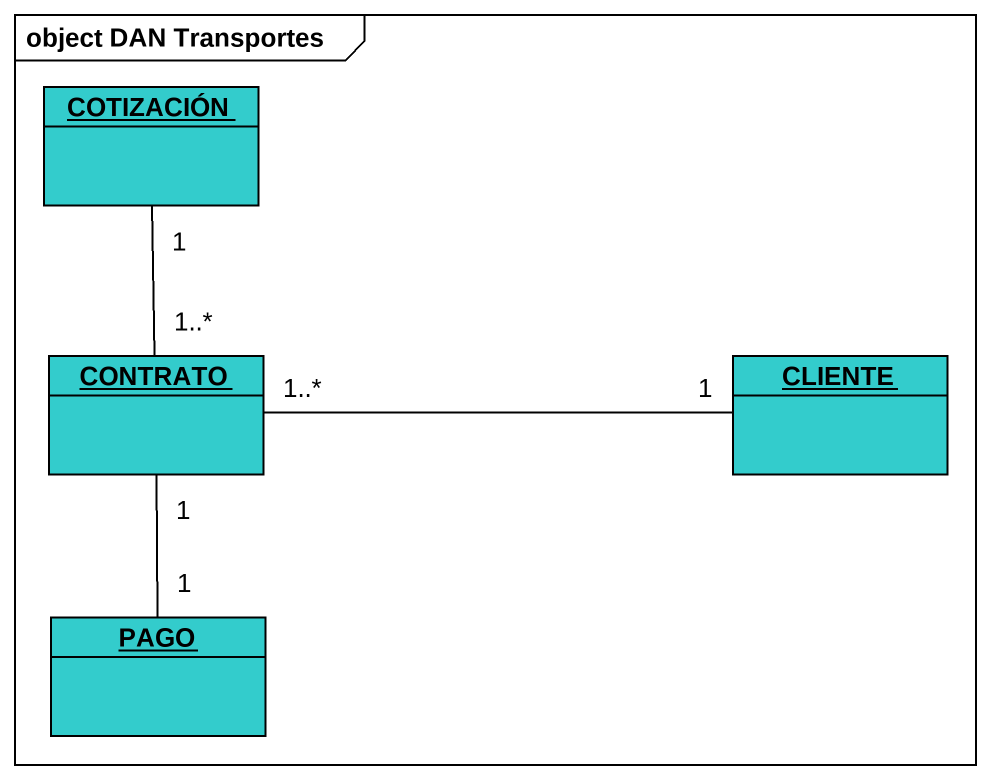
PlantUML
@startuml
mainframe object DAN Transportes
hide circle
hide empty members
object COTIZACIÓN #33CCCC
object CONTRATO #33CCCC
object CLIENTE #33CCCC
object PAGO #33CCCC
CONTRATO "1..*" -up- "1" COTIZACIÓN
CLIENTE "1" -left- "1..*" CONTRATO
PAGO "1" -up- "1" CONTRATO
@enduml
